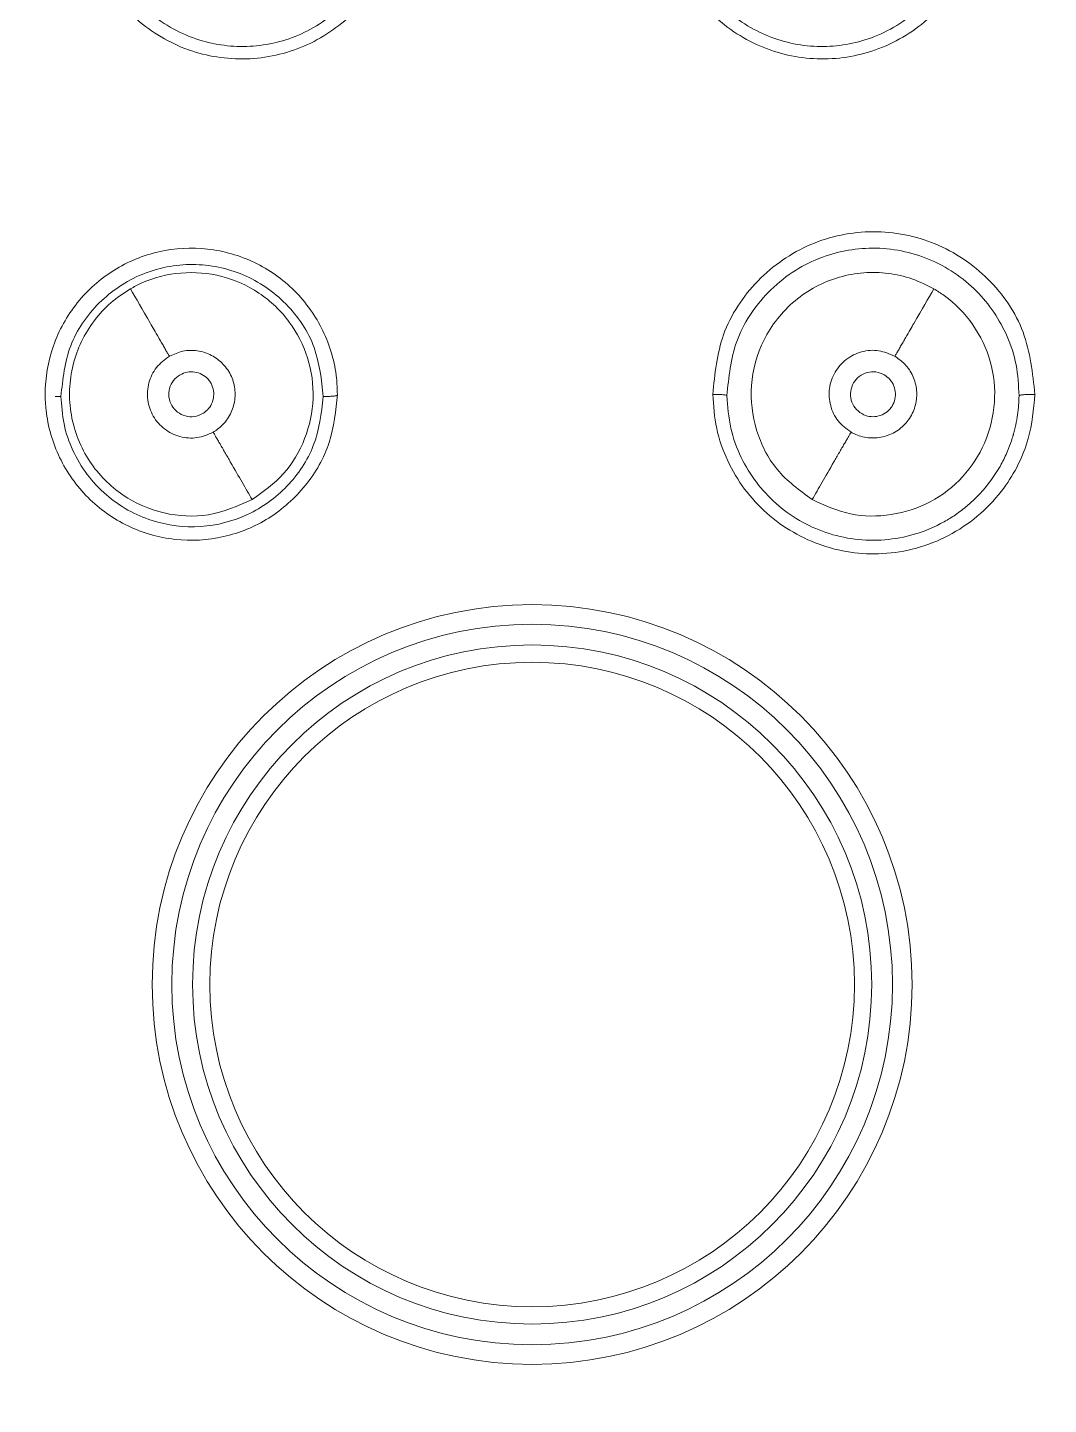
# Model space of a CAD drawing. Extents: x 11377 to 14537, y 53 to 2368.
# Drawn here: x 12562.6 to 12583.57, y 967.98 to 996.26 of the extents above; entities that cross this region are included whole.
import ezdxf

# ---------------------------------------------------------------- set-up
doc = ezdxf.new("R2010")
doc.units = 0
doc.header["$LTSCALE"] = 10
doc.header["$MEASUREMENT"] = 0
doc.layers.get('0').update_dxf_attribs({"linetype": 'CONTINUOUS'})

# ---------------------------------------------------------------- blocks, each defined once
blk = doc.blocks.new('TYJKT')
at = {"color": 8, "linetype": 'Continuous', "lineweight": 15}
blk.add_line((5022.63, 1204.237), (5022.746, 1204.236), dxfattribs=at)
at = {"color": 7, "linetype": 'Continuous', "lineweight": 15}
for radius in [44.127, 43.878, 43.682, 7.802, 7.4, 6.974, 6.619]:
    blk.add_circle((5032.423, 1192.156), radius, dxfattribs=at)
for points, knots in [([(5032.423, 1240.059), (5031.199, 1240.032), (5028.907, 1239.982), (5025.718, 1239.618), (5023.015, 1239.152), (5020.791, 1238.646), (5019.039, 1238.168), (5017.745, 1237.769), (5016.886, 1237.482), (5016.299, 1237.277), (5015.797, 1237.095), (5015.211, 1236.876), (5014.51, 1236.601), (5013.348, 1236.123), (5011.632, 1235.354), (5009.415, 1234.225), (5007.118, 1232.889), (5004.909, 1231.434), (5002.83, 1229.896), (5000.756, 1228.184), (4998.714, 1226.291), (4996.714, 1224.198), (4994.779, 1221.911), (4992.824, 1219.276), (4990.957, 1216.335), (4989.235, 1213.108), (4987.711, 1209.641), (4986.371, 1205.751), (4985.316, 1201.44), (4984.613, 1196.871), (4984.554, 1193.736), (4984.525, 1192.19)], [0, 0, 0, 0, 0.048758, 0.091362, 0.127811, 0.158104, 0.182242, 0.200224, 0.212052, 0.218377, 0.225012, 0.23333, 0.243333, 0.255019, 0.283439, 0.318264, 0.354182, 0.389317, 0.423671, 0.457244, 0.496497, 0.534626, 0.572584, 0.615864, 0.665346, 0.711319, 0.761597, 0.816189, 0.875108, 0.938371, 1, 1, 1, 1]), ([(4984.6, 1192.205), (4984.599, 1192.435), (4984.597, 1192.898), (4984.608, 1193.595), (4984.629, 1194.297), (4984.661, 1195.005), (4984.704, 1195.718), (4984.759, 1196.436), (4984.825, 1197.159), (4984.903, 1197.886), (4984.994, 1198.618), (4985.096, 1199.353), (4985.211, 1200.093), (4985.339, 1200.836), (4985.48, 1201.583), (4985.635, 1202.333), (4985.802, 1203.086), (4985.984, 1203.841), (4986.179, 1204.599), (4986.388, 1205.359), (4986.612, 1206.121), (4986.85, 1206.885), (4987.103, 1207.65), (4987.371, 1208.415), (4987.654, 1209.181), (4988.108, 1210.349), (4988.787, 1211.944), (4989.767, 1213.98), (4990.914, 1216.089), (4992.551, 1218.762), (4994.884, 1222.008), (4997.419, 1224.886), (4999.736, 1227.154), (5002.111, 1229.258), (5005.426, 1231.761), (5009.51, 1234.238), (5013.9, 1236.334), (5018.338, 1237.93), (5021.87, 1238.816), (5024.239, 1239.259), (5025.578, 1239.471), (5026.929, 1239.645), (5028.29, 1239.783), (5029.661, 1239.881), (5031.039, 1239.942), (5031.961, 1239.95), (5032.423, 1239.954)], [0, 0, 0, 0, 0.00921, 0.018496, 0.027858, 0.037296, 0.046808, 0.056397, 0.066062, 0.075802, 0.085618, 0.095509, 0.105476, 0.115519, 0.125638, 0.135832, 0.146102, 0.156448, 0.166869, 0.177366, 0.187938, 0.198586, 0.20931, 0.220109, 0.230983, 0.241933, 0.270134, 0.300208, 0.332156, 0.365978, 0.425346, 0.491591, 0.518848, 0.55483, 0.618282, 0.684474, 0.745286, 0.812327, 0.872522, 0.890497, 0.908552, 0.926685, 0.944897, 0.963187, 0.981555, 1, 1, 1, 1]), ([(5080.32, 1192.19), (5080.29, 1193.747), (5080.23, 1196.901), (5079.518, 1201.498), (5078.451, 1205.833), (5077.094, 1209.743), (5075.553, 1213.227), (5073.81, 1216.469), (5071.923, 1219.421), (5069.945, 1222.064), (5067.988, 1224.356), (5065.967, 1226.452), (5063.903, 1228.346), (5061.808, 1230.058), (5059.708, 1231.593), (5057.477, 1233.043), (5055.158, 1234.372), (5052.92, 1235.494), (5051.189, 1236.256), (5050.016, 1236.728), (5049.309, 1236.999), (5048.718, 1237.215), (5048.212, 1237.394), (5047.62, 1237.597), (5046.753, 1237.879), (5045.449, 1238.271), (5043.682, 1238.737), (5041.441, 1239.229), (5038.718, 1239.673), (5035.657, 1240), (5033.502, 1240.029), (5032.422, 1240.044)], [0, 0, 0, 0, 0.062035, 0.125678, 0.18495, 0.239868, 0.290447, 0.336696, 0.386473, 0.430011, 0.468196, 0.506555, 0.546043, 0.579817, 0.614377, 0.649724, 0.685856, 0.720887, 0.749474, 0.761229, 0.77129, 0.779657, 0.78633, 0.792694, 0.804595, 0.822686, 0.846968, 0.877442, 0.914107, 0.956964, 1, 1, 1, 1]), ([(5032.423, 1239.954), (5032.654, 1239.953), (5033.116, 1239.951), (5033.807, 1239.935), (5034.497, 1239.911), (5035.186, 1239.876), (5035.872, 1239.832), (5036.556, 1239.777), (5037.238, 1239.714), (5037.917, 1239.641), (5038.594, 1239.558), (5039.268, 1239.466), (5039.939, 1239.365), (5040.607, 1239.254), (5041.272, 1239.135), (5043.194, 1238.761), (5046.507, 1237.93), (5050.945, 1236.334), (5055.335, 1234.237), (5059.42, 1231.761), (5062.735, 1229.258), (5065.11, 1227.153), (5067.427, 1224.885), (5069.962, 1222.007), (5072.295, 1218.761), (5073.932, 1216.088), (5075.078, 1213.979), (5076.058, 1211.943), (5076.827, 1210.136), (5077.435, 1208.539), (5077.922, 1207.126), (5078.359, 1205.717), (5078.747, 1204.313), (5079.087, 1202.917), (5079.38, 1201.531), (5079.628, 1200.155), (5079.833, 1198.792), (5079.995, 1197.443), (5080.117, 1196.109), (5080.199, 1194.792), (5080.245, 1193.492), (5080.245, 1192.632), (5080.245, 1192.205)], [0, 0, 0, 0, 0.009233, 0.018446, 0.02764, 0.036815, 0.04597, 0.055105, 0.064221, 0.073317, 0.082394, 0.091451, 0.100489, 0.109506, 0.118504, 0.127483, 0.187679, 0.254722, 0.315534, 0.381728, 0.44518, 0.481169, 0.508419, 0.574675, 0.634042, 0.667861, 0.699807, 0.729878, 0.758077, 0.778231, 0.798129, 0.81777, 0.837153, 0.856279, 0.875147, 0.893757, 0.912109, 0.930203, 0.948039, 0.965617, 0.982937, 1, 1, 1, 1]), ([(5066.552, 1162.157), (5069.416, 1165.416), (5071.811, 1169.088), (5075.465, 1176.96), (5076.724, 1181.159), (5078.005, 1189.742), (5078.026, 1194.126), (5076.829, 1202.721), (5075.611, 1206.933), (5072.034, 1214.84), (5069.675, 1218.535), (5064.01, 1225.109), (5060.703, 1227.987), (5053.41, 1232.692), (5049.425, 1234.518), (5041.1, 1236.97), (5036.762, 1237.596), (5028.083, 1237.596), (5023.744, 1236.97), (5015.419, 1234.518), (5011.434, 1232.691), (5004.142, 1227.986), (5000.835, 1225.108), (4995.169, 1218.534), (4992.811, 1214.839), (4989.234, 1206.932), (4988.015, 1202.721), (4986.819, 1194.125), (4986.84, 1189.742), (4988.121, 1181.158), (4989.38, 1176.959), (4993.034, 1169.087), (4995.429, 1165.415), (4998.294, 1162.156)], [0, 0, 0, 0, 0.0625, 0.0625, 0.125, 0.125, 0.1875, 0.1875, 0.25, 0.25, 0.3125, 0.3125, 0.375, 0.375, 0.4375, 0.4375, 0.5, 0.5, 0.5625, 0.5625, 0.625, 0.625, 0.6875, 0.6875, 0.75, 0.75, 0.8125, 0.8125, 0.875, 0.875, 0.9375, 0.9375, 1, 1, 1, 1]), ([(5065.923, 1162.708), (5066.068, 1162.874), (5066.357, 1163.205), (5066.78, 1163.711), (5067.197, 1164.221), (5067.606, 1164.738), (5068.007, 1165.26), (5068.4, 1165.789), (5068.786, 1166.323), (5069.163, 1166.863), (5069.989, 1168.082), (5071.192, 1170.029), (5072.652, 1172.808), (5073.928, 1175.718), (5075.012, 1178.773), (5075.879, 1181.926), (5076.734, 1186.27), (5077.193, 1191.836), (5076.738, 1198.529), (5075.298, 1205.031), (5072.958, 1211.136), (5069.854, 1216.68), (5066.144, 1221.556), (5061.894, 1225.813), (5057.07, 1229.501), (5051.605, 1232.594), (5045.564, 1234.949), (5039.104, 1236.425), (5032.423, 1236.928), (5025.741, 1236.425), (5019.281, 1234.949), (5013.24, 1232.594), (5007.775, 1229.501), (5002.952, 1225.813), (4998.701, 1221.556), (4994.991, 1216.68), (4991.887, 1211.136), (4989.547, 1205.031), (4988.107, 1198.529), (4987.652, 1191.836), (4988.111, 1186.27), (4988.966, 1181.926), (4989.833, 1178.773), (4990.917, 1175.718), (4992.192, 1172.808), (4993.652, 1170.029), (4994.948, 1167.933), (4995.98, 1166.429), (4996.677, 1165.469), (4997.399, 1164.528), (4998.145, 1163.606), (4998.663, 1163.007), (4998.922, 1162.708)], [0, 0, 0, 0, 0.003229, 0.006456, 0.009681, 0.012905, 0.016128, 0.019352, 0.022577, 0.025803, 0.029032, 0.044201, 0.059373, 0.07509, 0.090809, 0.106933, 0.12306, 0.155772, 0.188607, 0.221197, 0.253189, 0.284268, 0.314175, 0.342874, 0.372343, 0.403057, 0.434778, 0.467206, 0.5, 0.532794, 0.565223, 0.596943, 0.627658, 0.657126, 0.685825, 0.715732, 0.746811, 0.778804, 0.811393, 0.844229, 0.876941, 0.893065, 0.909192, 0.924908, 0.940628, 0.955797, 0.970969, 0.976778, 0.982582, 0.988384, 0.994188, 1, 1, 1, 1]), ([(5032.423, 1236.583), (5020.64, 1236.583), (5009.339, 1231.903), (4992.676, 1215.24), (4987.995, 1203.939), (4987.995, 1180.374), (4992.676, 1169.073), (5009.339, 1152.41), (5020.64, 1147.729), (5032.423, 1147.729)], [0, 0, 0, 0, 0.25, 0.25, 0.5, 0.5, 0.75, 0.75, 1, 1, 1, 1]), ([(5032.423, 1236.583), (5044.205, 1236.583), (5055.506, 1231.903), (5072.169, 1215.24), (5076.85, 1203.939), (5076.85, 1180.374), (5072.169, 1169.073), (5055.506, 1152.41), (5044.205, 1147.729), (5032.423, 1147.729)], [0, 0, 0, 0, 0.25, 0.25, 0.5, 0.5, 0.75, 0.75, 1, 1, 1, 1]), ([(5023.198, 1214.363), (5023.217, 1214.133), (5023.253, 1213.672), (5023.49, 1213.028), (5023.835, 1212.45), (5024.416, 1211.826), (5025.326, 1211.286), (5026.557, 1211.093), (5027.77, 1211.36), (5028.798, 1212.057), (5029.544, 1213.104), (5029.656, 1213.94), (5029.713, 1214.369)], [0, 0, 0, 0, 0.068999, 0.138379, 0.204164, 0.269972, 0.392317, 0.511501, 0.630759, 0.750273, 0.871902, 1, 1, 1, 1]), ([(5023.198, 1214.363), (5023.217, 1214.133), (5023.253, 1213.672), (5023.49, 1213.028), (5023.835, 1212.45), (5024.416, 1211.826), (5025.326, 1211.286), (5026.557, 1211.093), (5027.77, 1211.36), (5028.798, 1212.057), (5029.544, 1213.104), (5029.656, 1213.94), (5029.713, 1214.369)], [0, 0, 0, 0, 0.068999, 0.138379, 0.204164, 0.269972, 0.392317, 0.511501, 0.630759, 0.750273, 0.871902, 1, 1, 1, 1]), ([(5029.419, 1214.321), (5029.367, 1213.932), (5029.267, 1213.174), (5028.588, 1212.224), (5027.657, 1211.595), (5026.57, 1211.358), (5025.461, 1211.526), (5024.456, 1212.108), (5023.852, 1212.918), (5023.572, 1213.688), (5023.537, 1214.106), (5023.52, 1214.316)], [0, 0, 0, 0, 0.128621, 0.250194, 0.370509, 0.488488, 0.603599, 0.729853, 0.860912, 0.930366, 1, 1, 1, 1]), ([(5029.419, 1214.321), (5029.367, 1213.932), (5029.267, 1213.174), (5028.588, 1212.224), (5027.657, 1211.595), (5026.57, 1211.358), (5025.461, 1211.526), (5024.456, 1212.108), (5023.852, 1212.918), (5023.572, 1213.688), (5023.537, 1214.106), (5023.52, 1214.316)], [0, 0, 0, 0, 0.128621, 0.250194, 0.370509, 0.488488, 0.603599, 0.729853, 0.860912, 0.930366, 1, 1, 1, 1]), ([(5035.132, 1214.369), (5035.189, 1213.94), (5035.3, 1213.106), (5036.043, 1212.062), (5037.065, 1211.365), (5038.276, 1211.093), (5039.51, 1211.283), (5040.423, 1211.821), (5041.007, 1212.445), (5041.353, 1213.024), (5041.591, 1213.67), (5041.628, 1214.132), (5041.647, 1214.363)], [0, 0, 0, 0, 0.128096, 0.249019, 0.368095, 0.487211, 0.606778, 0.729349, 0.795265, 0.86115, 0.930749, 1, 1, 1, 1]), ([(5035.132, 1214.369), (5035.189, 1213.94), (5035.3, 1213.106), (5036.043, 1212.062), (5037.065, 1211.365), (5038.276, 1211.093), (5039.51, 1211.283), (5040.423, 1211.821), (5041.007, 1212.445), (5041.353, 1213.024), (5041.591, 1213.67), (5041.628, 1214.132), (5041.647, 1214.363)], [0, 0, 0, 0, 0.128096, 0.249019, 0.368095, 0.487211, 0.606778, 0.729349, 0.795265, 0.86115, 0.930749, 1, 1, 1, 1]), ([(5041.325, 1214.315), (5041.308, 1214.105), (5041.273, 1213.685), (5040.991, 1212.913), (5040.384, 1212.104), (5039.376, 1211.523), (5038.265, 1211.358), (5037.18, 1211.599), (5036.253, 1212.228), (5035.578, 1213.177), (5035.478, 1213.932), (5035.426, 1214.321)], [0, 0, 0, 0, 0.069992, 0.139591, 0.270819, 0.39729, 0.512701, 0.630399, 0.750518, 0.871402, 1, 1, 1, 1]), ([(5041.325, 1214.315), (5041.308, 1214.105), (5041.273, 1213.685), (5040.991, 1212.913), (5040.384, 1212.104), (5039.376, 1211.523), (5038.265, 1211.358), (5037.18, 1211.599), (5036.253, 1212.228), (5035.578, 1213.177), (5035.478, 1213.932), (5035.426, 1214.321)], [0, 0, 0, 0, 0.069992, 0.139591, 0.270819, 0.39729, 0.512701, 0.630399, 0.750518, 0.871402, 1, 1, 1, 1]), ([(5042.747, 1204.275), (5042.701, 1204.713), (5042.609, 1205.587), (5041.841, 1206.704), (5040.736, 1207.449), (5039.42, 1207.706), (5038.104, 1207.434), (5037.003, 1206.671), (5036.262, 1205.555), (5036.174, 1204.696), (5036.132, 1204.278)], [0, 0, 0, 0, 0.125555, 0.250857, 0.375717, 0.500717, 0.626559, 0.753031, 0.879928, 1, 1, 1, 1]), ([(5042.747, 1204.275), (5042.701, 1204.713), (5042.609, 1205.587), (5041.841, 1206.704), (5040.736, 1207.449), (5039.42, 1207.706), (5038.104, 1207.434), (5037.003, 1206.671), (5036.262, 1205.555), (5036.174, 1204.696), (5036.132, 1204.278)], [0, 0, 0, 0, 0.125555, 0.250857, 0.375717, 0.500717, 0.626559, 0.753031, 0.879928, 1, 1, 1, 1]), ([(5028.423, 1204.281), (5028.389, 1203.944), (5028.323, 1203.27), (5027.806, 1202.371), (5027.045, 1201.689), (5026.099, 1201.3), (5025.08, 1201.243), (5024.098, 1201.525), (5023.262, 1202.117), (5022.667, 1202.955), (5022.447, 1203.725), (5022.404, 1204.506), (5022.537, 1205.292), (5023.035, 1206.19), (5023.801, 1206.872), (5024.746, 1207.262), (5025.765, 1207.318), (5026.746, 1207.036), (5027.583, 1206.444), (5028.176, 1205.606), (5028.404, 1204.837), (5028.419, 1204.39), (5028.423, 1204.281)], [0, 0, 0, 0, 0.053688, 0.107386, 0.160847, 0.214083, 0.26729, 0.320674, 0.374368, 0.428369, 0.482542, 0.499998, 0.553688, 0.607388, 0.66085, 0.714083, 0.767287, 0.820671, 0.874366, 0.928371, 0.982545, 1, 1, 1, 1]), ([(5028.423, 1204.281), (5028.389, 1203.944), (5028.323, 1203.27), (5027.806, 1202.371), (5027.045, 1201.689), (5026.099, 1201.3), (5025.08, 1201.243), (5024.098, 1201.525), (5023.262, 1202.117), (5022.667, 1202.955), (5022.447, 1203.725), (5022.404, 1204.506), (5022.537, 1205.292), (5023.035, 1206.19), (5023.801, 1206.872), (5024.746, 1207.262), (5025.765, 1207.318), (5026.746, 1207.036), (5027.583, 1206.444), (5028.176, 1205.606), (5028.404, 1204.837), (5028.419, 1204.39), (5028.423, 1204.281)], [0, 0, 0, 0, 0.053688, 0.107386, 0.160847, 0.214083, 0.26729, 0.320674, 0.374368, 0.428369, 0.482542, 0.499998, 0.553688, 0.607388, 0.66085, 0.714083, 0.767287, 0.820671, 0.874366, 0.928371, 0.982545, 1, 1, 1, 1]), ([(5036.423, 1204.252), (5036.461, 1204.631), (5036.54, 1205.411), (5037.113, 1206.268), (5037.744, 1206.794), (5038.451, 1207.165), (5039.236, 1207.318), (5040.009, 1207.243), (5040.767, 1207.013), (5041.591, 1206.462), (5042.142, 1205.64), (5042.39, 1204.881), (5042.411, 1204.463), (5042.422, 1204.249)], [0, 0, 0, 0, 0.119901, 0.246867, 0.315455, 0.380615, 0.499348, 0.562573, 0.625409, 0.748834, 0.867411, 0.932002, 1, 1, 1, 1]), ([(5036.423, 1204.252), (5036.461, 1204.631), (5036.54, 1205.411), (5037.113, 1206.268), (5037.744, 1206.794), (5038.451, 1207.165), (5039.236, 1207.318), (5040.009, 1207.243), (5040.767, 1207.013), (5041.591, 1206.462), (5042.142, 1205.64), (5042.39, 1204.881), (5042.411, 1204.463), (5042.422, 1204.249)], [0, 0, 0, 0, 0.119901, 0.246867, 0.315455, 0.380615, 0.499348, 0.562573, 0.625409, 0.748834, 0.867411, 0.932002, 1, 1, 1, 1]), ([(5028.133, 1204.233), (5028.096, 1204.577), (5028.022, 1205.278), (5027.413, 1206.183), (5026.519, 1206.797), (5025.452, 1207.016), (5024.385, 1206.808), (5023.487, 1206.204), (5022.862, 1205.3), (5022.785, 1204.591), (5022.746, 1204.236)], [0, 0, 0, 0, 0.121694, 0.248216, 0.374307, 0.499784, 0.624756, 0.74957, 0.874751, 1, 1, 1, 1]), ([(5028.133, 1204.233), (5028.096, 1204.577), (5028.022, 1205.278), (5027.413, 1206.183), (5026.519, 1206.797), (5025.452, 1207.016), (5024.385, 1206.808), (5023.487, 1206.204), (5022.862, 1205.3), (5022.785, 1204.591), (5022.746, 1204.236)], [0, 0, 0, 0, 0.121694, 0.248216, 0.374307, 0.499784, 0.624756, 0.74957, 0.874751, 1, 1, 1, 1]), ([(5026.673, 1202.116), (5026.902, 1202.28), (5027.362, 1202.609), (5027.793, 1203.357), (5027.973, 1204.191), (5027.856, 1205.036), (5027.466, 1205.799), (5026.848, 1206.394), (5026.059, 1206.748), (5025.207, 1206.814), (5024.567, 1206.657), (5024.246, 1206.485), (5024.173, 1206.446)], [0, 0, 0, 0, 0.107032, 0.214035, 0.321806, 0.429707, 0.535239, 0.646225, 0.753495, 0.860617, 0.968305, 1, 1, 1, 1]), ([(5040.673, 1206.446), (5040.525, 1206.52), (5040.229, 1206.669), (5039.736, 1206.777), (5039.231, 1206.792), (5038.726, 1206.7), (5038.245, 1206.506), (5037.81, 1206.215), (5037.448, 1205.84), (5037.086, 1205.275), (5036.869, 1204.479), (5036.98, 1203.536), (5037.408, 1202.678), (5037.914, 1202.306), (5038.173, 1202.116)], [0, 0, 0, 0, 0.063088, 0.126211, 0.190872, 0.255408, 0.321607, 0.388351, 0.455045, 0.520668, 0.645078, 0.7628, 0.87888, 1, 1, 1, 1]), ([(5024.173, 1206.446), (5024.034, 1206.355), (5023.757, 1206.173), (5023.418, 1205.8), (5023.152, 1205.37), (5022.979, 1204.887), (5022.907, 1204.374), (5022.941, 1203.851), (5023.085, 1203.35), (5023.394, 1202.754), (5023.974, 1202.168), (5024.846, 1201.793), (5025.803, 1201.735), (5026.379, 1201.987), (5026.673, 1202.116)], [0, 0, 0, 0, 0.063088, 0.126211, 0.190872, 0.255408, 0.321607, 0.388351, 0.455045, 0.520668, 0.645078, 0.7628, 0.87888, 1, 1, 1, 1]), ([(5024.173, 1206.446), (5024.291, 1206.241), (5024.441, 1205.981), (5024.692, 1205.547), (5024.794, 1205.37), (5024.83, 1205.308), (5024.855, 1205.264), (5024.878, 1205.223), (5024.91, 1205.168), (5024.946, 1205.106), (5024.963, 1205.077), (5024.973, 1205.06)], [0, 0, 0, 0, 0.6203287, 0.7862868, 0.8234839, 0.8396453, 0.855244, 0.8714971, 0.8896776, 0.9358159, 1, 1, 1, 1]), ([(5038.173, 1202.116), (5038.43, 1201.999), (5038.944, 1201.765), (5039.808, 1201.766), (5040.621, 1202.027), (5041.294, 1202.551), (5041.76, 1203.27), (5041.965, 1204.103), (5041.878, 1204.963), (5041.509, 1205.734), (5041.053, 1206.21), (5040.743, 1206.402), (5040.673, 1206.446)], [0, 0, 0, 0, 0.107032, 0.214035, 0.321806, 0.429707, 0.535239, 0.646225, 0.753495, 0.860617, 0.968305, 1, 1, 1, 1]), ([(5040.673, 1206.446), (5040.554, 1206.241), (5040.404, 1205.981), (5040.153, 1205.547), (5040.051, 1205.37), (5040.015, 1205.308), (5039.99, 1205.264), (5039.967, 1205.223), (5039.935, 1205.168), (5039.899, 1205.106), (5039.882, 1205.077), (5039.873, 1205.06)], [0, 0, 0, 0, 0.6203287, 0.7862868, 0.8234839, 0.8396453, 0.855244, 0.8714971, 0.8896776, 0.9358159, 1, 1, 1, 1]), ([(5024.973, 1205.06), (5025.063, 1205.101), (5025.245, 1205.183), (5025.552, 1205.188), (5025.842, 1205.095), (5026.089, 1204.909), (5026.26, 1204.655), (5026.335, 1204.355), (5026.311, 1204.048), (5026.181, 1203.769), (5026.017, 1203.592), (5025.902, 1203.52), (5025.872, 1203.501)], [0, 0, 0, 0, 0.105214, 0.210306, 0.319604, 0.424292, 0.534739, 0.639425, 0.748618, 0.855999, 0.962354, 1, 1, 1, 1]), ([(5038.973, 1203.501), (5038.877, 1203.572), (5038.687, 1203.713), (5038.532, 1204.043), (5038.507, 1204.401), (5038.623, 1204.742), (5038.861, 1205.014), (5039.183, 1205.171), (5039.546, 1205.202), (5039.764, 1205.107), (5039.872, 1205.06)], [0, 0, 0, 0, 0.125, 0.25, 0.375, 0.5, 0.625, 0.75, 0.875, 1, 1, 1, 1]), ([(5025.872, 1203.501), (5025.764, 1203.454), (5025.546, 1203.36), (5025.183, 1203.39), (5024.861, 1203.548), (5024.623, 1203.819), (5024.507, 1204.161), (5024.532, 1204.518), (5024.687, 1204.848), (5024.877, 1204.989), (5024.973, 1205.06)], [0, 0, 0, 0, 0.125, 0.25, 0.375, 0.5, 0.625, 0.75, 0.875, 1, 1, 1, 1]), ([(5039.873, 1205.06), (5039.953, 1205.002), (5040.115, 1204.886), (5040.273, 1204.622), (5040.338, 1204.325), (5040.3, 1204.017), (5040.166, 1203.742), (5039.943, 1203.528), (5039.665, 1203.395), (5039.358, 1203.368), (5039.123, 1203.422), (5039.004, 1203.485), (5038.973, 1203.501)], [0, 0, 0, 0, 0.105214, 0.210306, 0.319604, 0.424292, 0.534739, 0.639425, 0.748618, 0.855999, 0.962354, 1, 1, 1, 1]), ([(5025.192, 1204.68), (5025.143, 1204.644), (5025.046, 1204.571), (5024.966, 1204.402), (5024.953, 1204.219), (5025.012, 1204.044), (5025.134, 1203.905), (5025.299, 1203.824), (5025.486, 1203.808), (5025.598, 1203.856), (5025.654, 1203.881)], [0, 0, 0, 0, 0.1248574, 0.2497555, 0.3746945, 0.4996745, 0.624695, 0.7497558, 0.8748576, 1, 1, 1, 1]), ([(5025.192, 1204.68), (5025.24, 1204.701), (5025.335, 1204.744), (5025.494, 1204.745), (5025.643, 1204.696), (5025.769, 1204.599), (5025.855, 1204.467), (5025.892, 1204.313), (5025.876, 1204.156), (5025.81, 1204.013), (5025.725, 1203.925), (5025.667, 1203.889), (5025.654, 1203.881)], [0, 0, 0, 0, 0.107367, 0.214733, 0.322102, 0.429475, 0.536852, 0.644231, 0.751608, 0.858983, 0.966353, 1, 1, 1, 1]), ([(5039.653, 1204.68), (5039.597, 1204.704), (5039.486, 1204.752), (5039.3, 1204.737), (5039.134, 1204.656), (5039.012, 1204.517), (5038.953, 1204.342), (5038.965, 1204.159), (5039.045, 1203.989), (5039.143, 1203.917), (5039.192, 1203.881)], [0, 0, 0, 0, 0.124858, 0.249756, 0.374695, 0.499674, 0.624695, 0.749756, 0.874857, 1, 1, 1, 1]), ([(5039.653, 1204.68), (5039.695, 1204.649), (5039.78, 1204.589), (5039.86, 1204.451), (5039.892, 1204.297), (5039.871, 1204.14), (5039.8, 1203.999), (5039.685, 1203.89), (5039.541, 1203.825), (5039.384, 1203.812), (5039.266, 1203.841), (5039.206, 1203.873), (5039.192, 1203.881)], [0, 0, 0, 0, 0.107366, 0.214733, 0.322102, 0.429475, 0.536852, 0.64423, 0.751608, 0.858983, 0.966353, 1, 1, 1, 1]), ([(5022.746, 1204.236), (5022.758, 1204.046), (5022.784, 1203.664), (5022.976, 1203.118), (5023.268, 1202.62), (5023.658, 1202.207), (5024.112, 1201.886), (5024.753, 1201.608), (5025.615, 1201.5), (5026.607, 1201.754), (5027.429, 1202.349), (5028.011, 1203.212), (5028.092, 1203.888), (5028.133, 1204.233)], [0, 0, 0, 0, 0.068051, 0.136501, 0.20511, 0.273962, 0.338455, 0.402888, 0.522587, 0.641148, 0.759218, 0.877255, 1, 1, 1, 1]), ([(5022.746, 1204.236), (5022.758, 1204.046), (5022.784, 1203.664), (5022.976, 1203.118), (5023.268, 1202.62), (5023.658, 1202.207), (5024.112, 1201.886), (5024.753, 1201.608), (5025.615, 1201.5), (5026.607, 1201.754), (5027.429, 1202.349), (5028.011, 1203.212), (5028.092, 1203.888), (5028.133, 1204.233)], [0, 0, 0, 0, 0.068051, 0.136501, 0.20511, 0.273962, 0.338455, 0.402888, 0.522587, 0.641148, 0.759218, 0.877255, 1, 1, 1, 1]), ([(5028.133, 1204.233), (5028.169, 1204.233), (5028.244, 1204.234), (5028.325, 1204.239), (5028.375, 1204.245), (5028.412, 1204.251), (5028.418, 1204.257), (5028.422, 1204.26)], [0, 0, 0, 0, 0.233917, 0.490489, 0.62259, 0.753322, 1, 1, 1, 1]), ([(5028.133, 1204.233), (5028.169, 1204.233), (5028.244, 1204.234), (5028.325, 1204.239), (5028.375, 1204.245), (5028.412, 1204.251), (5028.418, 1204.257), (5028.422, 1204.26)], [0, 0, 0, 0, 0.233917, 0.490489, 0.62259, 0.753322, 1, 1, 1, 1]), ([(5036.132, 1204.278), (5036.148, 1204.043), (5036.181, 1203.572), (5036.418, 1202.911), (5036.767, 1202.319), (5037.227, 1201.82), (5037.774, 1201.426), (5038.386, 1201.15), (5039.038, 1201.002), (5039.722, 1200.991), (5040.408, 1201.119), (5041.063, 1201.4), (5041.648, 1201.811), (5042.222, 1202.444), (5042.656, 1203.285), (5042.719, 1203.97), (5042.747, 1204.275)], [0, 0, 0, 0, 0.068521, 0.136978, 0.202162, 0.267335, 0.33242, 0.396607, 0.460942, 0.52528, 0.593933, 0.662624, 0.73162, 0.800527, 0.911086, 1, 1, 1, 1]), ([(5036.132, 1204.278), (5036.169, 1204.278), (5036.228, 1204.278), (5036.296, 1204.275), (5036.356, 1204.27), (5036.411, 1204.263), (5036.419, 1204.256), (5036.423, 1204.252)], [0, 0, 0, 0, 0.2466533, 0.3774231, 0.5095712, 0.7661849, 1, 1, 1, 1]), ([(5036.132, 1204.278), (5036.148, 1204.043), (5036.181, 1203.572), (5036.418, 1202.911), (5036.767, 1202.319), (5037.227, 1201.82), (5037.774, 1201.426), (5038.386, 1201.15), (5039.038, 1201.002), (5039.722, 1200.991), (5040.408, 1201.119), (5041.063, 1201.4), (5041.648, 1201.811), (5042.222, 1202.444), (5042.656, 1203.285), (5042.719, 1203.97), (5042.747, 1204.275)], [0, 0, 0, 0, 0.068521, 0.136978, 0.202162, 0.267335, 0.33242, 0.396607, 0.460942, 0.52528, 0.593933, 0.662624, 0.73162, 0.800527, 0.911086, 1, 1, 1, 1]), ([(5036.132, 1204.278), (5036.169, 1204.278), (5036.228, 1204.278), (5036.296, 1204.275), (5036.356, 1204.27), (5036.411, 1204.263), (5036.419, 1204.256), (5036.423, 1204.252)], [0, 0, 0, 0, 0.2466533, 0.3774231, 0.5095712, 0.7661849, 1, 1, 1, 1]), ([(5042.422, 1204.249), (5042.416, 1204.119), (5042.407, 1203.917), (5042.364, 1203.682), (5042.335, 1203.558), (5042.318, 1203.494), (5042.309, 1203.462), (5042.304, 1203.446), (5042.302, 1203.438), (5042.3, 1203.434), (5042.3, 1203.432), (5042.3, 1203.431), (5042.299, 1203.43), (5042.299, 1203.43), (5042.299, 1203.43), (5042.299, 1203.43), (5042.299, 1203.43), (5042.299, 1203.43), (5042.299, 1203.429), (5042.299, 1203.429), (5042.299, 1203.429), (5042.299, 1203.428), (5042.298, 1203.427), (5042.297, 1203.422), (5042.294, 1203.411), (5042.283, 1203.377), (5042.25, 1203.275), (5042.18, 1203.088), (5042.046, 1202.811), (5041.794, 1202.414), (5041.469, 1202.067), (5041.128, 1201.807), (5040.776, 1201.589), (5040.294, 1201.386), (5039.667, 1201.269), (5039.049, 1201.283), (5038.452, 1201.42), (5037.903, 1201.671), (5037.257, 1202.138), (5036.761, 1202.801), (5036.472, 1203.59), (5036.439, 1204.028), (5036.423, 1204.252)], [0, 0, 0, 0, 0.041933, 0.064892, 0.0768689, 0.0829816, 0.086069, 0.0876203, 0.0883981, 0.0887874, 0.0889821, 0.0890795, 0.0891282, 0.0891526, 0.0891648, 0.0891709, 0.0891739, 0.0891754, 0.0891936, 0.0892081, 0.089237, 0.0892981, 0.0894377, 0.0897839, 0.0907114, 0.0933539, 0.1012176, 0.1252833, 0.157627, 0.2002034, 0.2763421, 0.3090701, 0.3381927, 0.4094965, 0.4755005, 0.5413231, 0.6061927, 0.6701449, 0.7332166, 0.8594662, 0.9280141, 1, 1, 1, 1]), ([(5042.422, 1204.249), (5042.416, 1204.119), (5042.407, 1203.917), (5042.364, 1203.682), (5042.335, 1203.558), (5042.318, 1203.494), (5042.309, 1203.462), (5042.304, 1203.446), (5042.302, 1203.438), (5042.3, 1203.434), (5042.3, 1203.432), (5042.3, 1203.431), (5042.299, 1203.43), (5042.299, 1203.43), (5042.299, 1203.43), (5042.299, 1203.43), (5042.299, 1203.43), (5042.299, 1203.43), (5042.299, 1203.429), (5042.299, 1203.429), (5042.299, 1203.429), (5042.299, 1203.428), (5042.298, 1203.427), (5042.297, 1203.422), (5042.294, 1203.411), (5042.283, 1203.377), (5042.25, 1203.275), (5042.18, 1203.088), (5042.046, 1202.811), (5041.794, 1202.414), (5041.469, 1202.067), (5041.128, 1201.807), (5040.776, 1201.589), (5040.294, 1201.386), (5039.667, 1201.269), (5039.049, 1201.283), (5038.452, 1201.42), (5037.903, 1201.671), (5037.257, 1202.138), (5036.761, 1202.801), (5036.472, 1203.59), (5036.439, 1204.028), (5036.423, 1204.252)], [0, 0, 0, 0, 0.041933, 0.064892, 0.0768689, 0.0829816, 0.086069, 0.0876203, 0.0883981, 0.0887874, 0.0889821, 0.0890795, 0.0891282, 0.0891526, 0.0891648, 0.0891709, 0.0891739, 0.0891754, 0.0891936, 0.0892081, 0.089237, 0.0892981, 0.0894377, 0.0897839, 0.0907114, 0.0933539, 0.1012176, 0.1252833, 0.157627, 0.2002034, 0.2763421, 0.3090701, 0.3381927, 0.4094965, 0.4755005, 0.5413231, 0.6061927, 0.6701449, 0.7332166, 0.8594662, 0.9280141, 1, 1, 1, 1]), ([(5042.422, 1204.249), (5042.427, 1204.253), (5042.433, 1204.259), (5042.474, 1204.265), (5042.516, 1204.27), (5042.569, 1204.273), (5042.645, 1204.276), (5042.707, 1204.275), (5042.747, 1204.275)], [0, 0, 0, 0, 0.235963, 0.364578, 0.496715, 0.62934, 0.759355, 1, 1, 1, 1]), ([(5042.422, 1204.249), (5042.427, 1204.253), (5042.433, 1204.259), (5042.474, 1204.265), (5042.516, 1204.27), (5042.569, 1204.273), (5042.645, 1204.276), (5042.707, 1204.275), (5042.747, 1204.275)], [0, 0, 0, 0, 0.235963, 0.364578, 0.496715, 0.62934, 0.759355, 1, 1, 1, 1]), ([(5025.872, 1203.501), (5025.88, 1203.489), (5025.893, 1203.467), (5025.921, 1203.417), (5025.948, 1203.371), (5025.968, 1203.335), (5025.99, 1203.297), (5026.022, 1203.243), (5026.065, 1203.169), (5026.139, 1203.04), (5026.38, 1202.622), (5026.539, 1202.347), (5026.673, 1202.116)], [0, 0, 0, 0, 0.060535, 0.106187, 0.125199, 0.142796, 0.159966, 0.177616, 0.216839, 0.263707, 0.381526, 1, 1, 1, 1]), ([(5038.973, 1203.501), (5038.965, 1203.489), (5038.953, 1203.467), (5038.924, 1203.417), (5038.897, 1203.371), (5038.877, 1203.335), (5038.855, 1203.297), (5038.823, 1203.243), (5038.781, 1203.169), (5038.706, 1203.04), (5038.465, 1202.622), (5038.306, 1202.347), (5038.173, 1202.116)], [0, 0, 0, 0, 0.060535, 0.106187, 0.125199, 0.142796, 0.159966, 0.177616, 0.216839, 0.263707, 0.381526, 1, 1, 1, 1])]:
    blk.add_open_spline(points, degree=3, knots=knots, dxfattribs=at)

msp = doc.modelspace()

# ---------------------------------------------------------------- block references
msp.add_blockref('TYJKT', (7540.542, -215.548))

doc.saveas('drawing.dxf')
